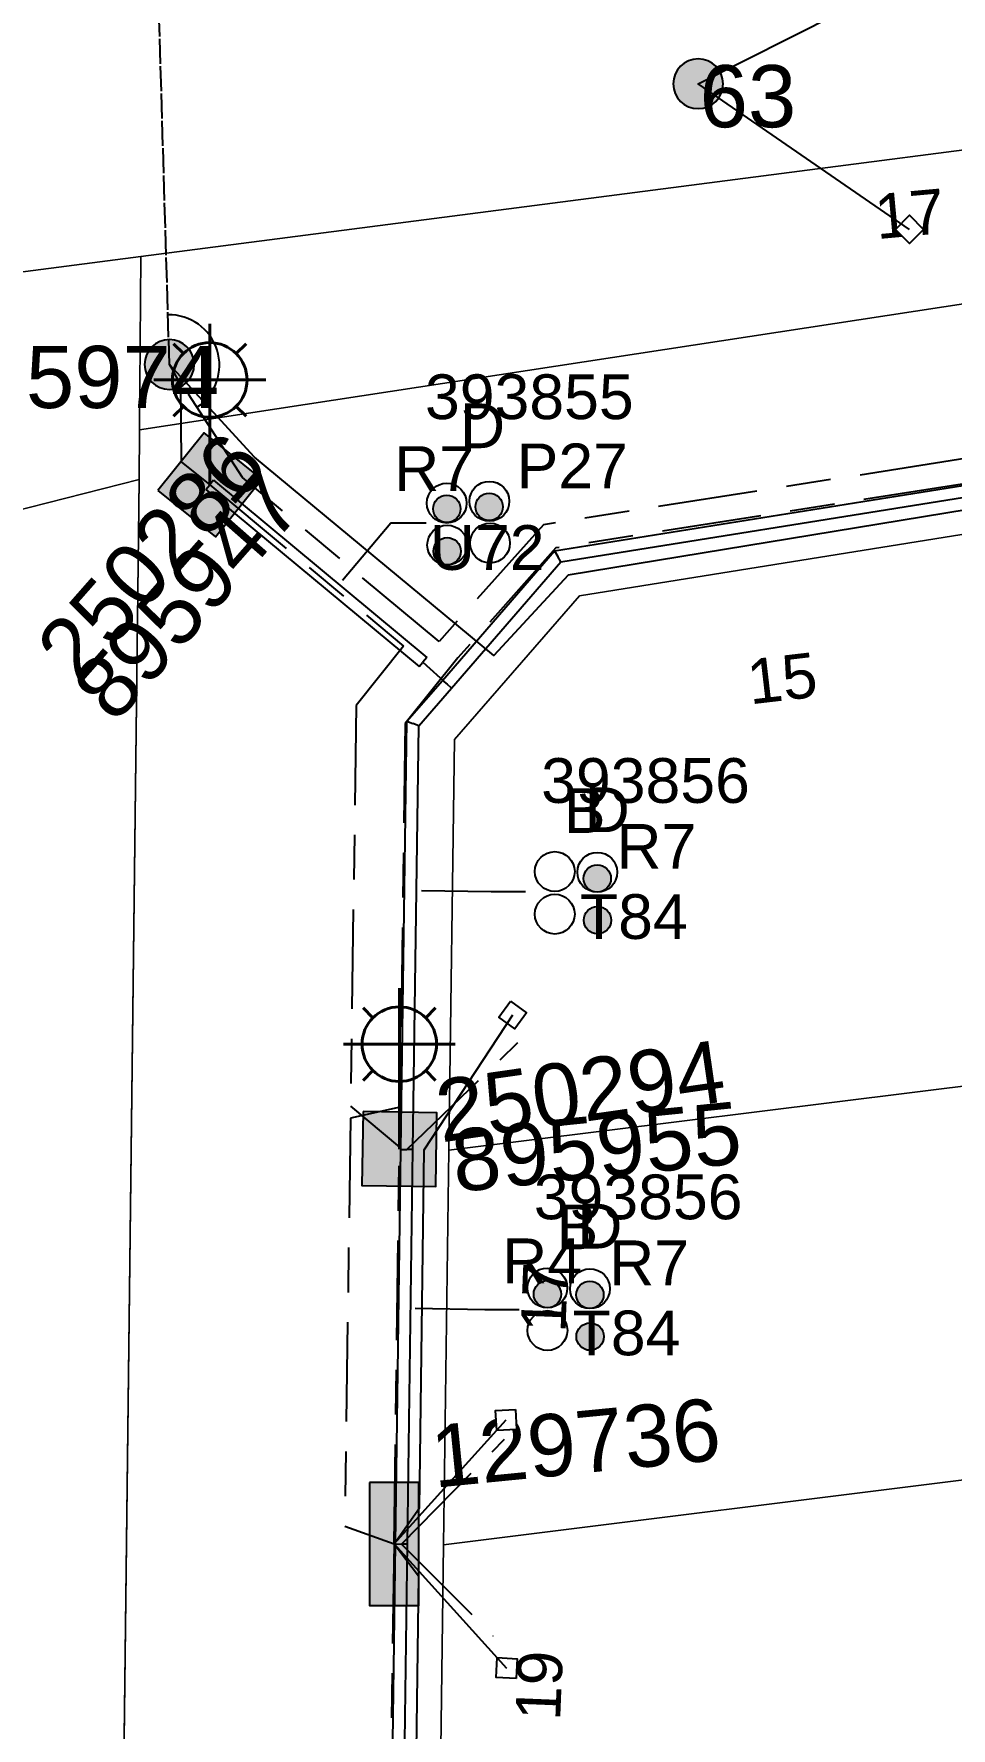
# Model space of a CAD drawing. Header units: metres. Extents: x 301589 to 305563, y 6268713 to 6270518.
# Drawn here: x 304063.2 to 304100, y 6269313.6 to 6269381.7 of the extents above; entities that cross this region are included whole.
import ezdxf
from ezdxf.enums import TextEntityAlignment as Align

# ---------------------------------------------------------------- set-up
doc = ezdxf.new("R2010")
doc.units = ezdxf.units.M
doc.linetypes.add('Cable Exist OH', pattern=[1, 1, 0])
doc.linetypes.add('Cable Exist UG', pattern=[8.2, 4, -1.2, 1.8, -1.2])
doc.layers.get('0').update_dxf_attribs({"color": 6})
for name, color, linetype in [('_User Miscellaneous12', 7, 'Continuous'), ('Duct_SP_EXT', 7, 'Continuous'), ('Equip_SP_SL_EXT', 7, 'Continuous'), ('Mains_HV_EXT', 1, 'Continuous'), ('Mains_LV_EXT', 5, 'Continuous'), ('Mains_LV_SL_EXT', 4, 'Continuous'), ('Services_SP_EXT', 7, 'Continuous'), ('SupportsOH_SP_TR_HV_LV_SL_EXT', 7, 'Continuous'), ('SupportsUG_SP_LV_EXT', 7, 'Continuous'), ('SupportsUG_SP_LV_SL_EXT', 7, 'Continuous'), ('Trench_SP_EXT', 7, 'Continuous')]:
    doc.layers.add(name, color=color, linetype=linetype)
doc.layers.add('Cadastre Land Parcels_SP_EXT', color=7, linetype='Continuous', lineweight=5)
doc.layers.add('Cadastre Roads_SP_EXT', color=9, linetype='Continuous', lineweight=5)
doc.styles.add('COLUMN_LABEL', font='arial.ttf')
doc.styles.add('iecARIAL', font='arial.ttf', dxfattribs={"height": 2})
doc.styles.add('POLE_LABEL', font='arial.ttf')
doc.styles.get("Standard").update_dxf_attribs({"font": 'arial.ttf'})
doc.linetypes.add('Cable E UG', pattern='A,6,-0.5,["E",Standard,S=1.7,R=0,X=0.5,Y=-1],-2.9', length=9.4)

# ---------------------------------------------------------------- blocks, each defined once
blk = doc.blocks.new('COLUMN_EXT')
blk.add_hatch(color=256).paths.add_polyline_path([(-1.485, 1.485), (-1.485, -1.485), (1.485, -1.485), (1.485, 1.485)])
blk.add_lwpolyline([(-1.485, -1.485), (1.485, -1.485), (1.485, 1.485), (-1.485, 1.485)], close=True)
for tag, height, style, flags, p in [('ASSET_NUM', 2.5, 'COLUMN_LABEL', 8, (2, 2)), ('STRUCTURE_PLANT_NUMBER', 0.2, 'POLE_LABEL', 9, (1.813, 0.031)), ('STREET_CODE', 0.2, 'COLUMN_LABEL', 9, (1.813, -0.2))]:
    blk.add_attdef(tag, text='', height=height, dxfattribs=dict(style=style, flags=flags)).set_placement(p, align=Align.MIDDLE_LEFT)
at = {"flags": 9}
for tag, p in [('OWNED_BY', (1.813, -0.6)), ('COLUMN_TYPE', (1.813, -0.4)), ('STATE', (1.813, -0.8)), ('USAGE', (1.813, -1)), ('LEGEND', (1.813, -1.2)), ('LOCATION', (1.813, -1.4)), ('STREETNAME', (1.813, -1.6)), ('SUBURB', (1.813, -1.8)), ('NOTES', (1.813, -2))]:
    blk.add_attdef(tag, text='', height=0.2, dxfattribs=at).set_placement(p, align=Align.MIDDLE_LEFT)
at = {"flags": 1}
blk.add_attdef('Z', (1.813, -2.351), '', height=0.2, dxfattribs=at)
blk = doc.blocks.new('PILLAR_EXT')
blk.add_hatch(color=256).paths.add_polyline_path([(-2.475, 0.99), (-2.475, -0.99), (2.475, -0.99), (2.475, 0.99)])
blk.add_lwpolyline([(-2.475, -0.99), (2.475, -0.99), (2.475, 0.99), (-2.475, 0.99)], close=True)
at = {"style": 'iecARIAL', "flags": 8}
blk.add_attdef('ASSET_NUM', (1.5, 3.5), '', height=2.5, dxfattribs=at)
for tag, p, flags in [('OWNED_BY', (0, -0.2), 9), ('STATE', (0, -0.4), 9), ('SUPPORT_TYPE', (0, -0.6), 9), ('USAGE', (0, -0.8), 9), ('LEGEND', (0, -1), 9), ('LOCATION', (0, -1.2), 9), ('NOTES', (0, -1.4), 9), ('STREETNAME', (0, -1.8), 9), ('SUBURB', (0, -2), 1), ('PARENT', (0, -1.6), 9)]:
    blk.add_attdef(tag, p, '', height=0.2, dxfattribs=dict(flags=flags))
blk = doc.blocks.new('DUCT_EXT')
blk.add_circle((0, 0.8), 0.8)
at = {"flags": 1}
blk.add_attdef('Z', (0, 0), '', height=0.2, dxfattribs=at)
at = {"flags": 9}
for tag, p in [('DUCT_CODE', (0, 0)), ('XSECT_TYPE', (0, -0.2)), ('STATE', (0, -0.6)), ('FB_REFERENCE', (0, -0.4)), ('NOTES', (0, -0.8))]:
    blk.add_attdef(tag, text='', height=0.2, dxfattribs=at).set_placement(p, align=Align.MIDDLE_LEFT)
blk = doc.blocks.new('SL_LANTERN_EXT')
at = {"lineweight": 40}
for p, q in [((0, 1.968), (0, 6.468)), ((-1.459, 5.676), (-1.061, 5.278)), ((1.458, 5.676), (1.06, 5.278)), ((-2.25, 4.218), (2.25, 4.218)), ((-1.459, 2.759), (-1.061, 3.157)), ((1.458, 2.759), (1.06, 3.157)), ((0, 0), (0, 2.721))]:
    blk.add_line(p, q, dxfattribs=at)
blk.add_circle((0, 4.218), 1.5, dxfattribs=at)
at = {"style": 'iecARIAL', "flags": 8}
blk.add_attdef('ASSET_NUM', (1.5, 1.5), '', height=2.5, dxfattribs=at)
for tag, p, height, flags in [('CONSTRUCTED_VOLTAGE', (0.981, -0.653), 0.2, 9), ('CONTROL_TYPE', (0.981, -0.853), 0.2, 9), ('LANTERN_PURPOSE', (0.981, -1.053), 0.2, 9), ('LANTERN_TYPE', (0.981, -1.253), 0.2, 9), ('NO_PHASES', (0.981, -1.453), 0.2, 9), ('LNUMBER', (2.181, -3.253), 2.5, 8), ('OPERATING_VOLTAGE', (0.981, -1.653), 0.2, 9), ('ORIENTATION', (0.981, -1.853), 0.2, 9), ('OWNED_BY', (0.981, -2.053), 0.2, 9), ('STATE', (0.981, -2.253), 0.2, 9), ('CEXIST', (0.981, -2.653), 0.2, 9), ('CNEW', (0.981, -2.853), 0.2, 9), ('USAGE', (0.981, -2.453), 0.2, 9), ('CNUMBER', (0.981, -3.053), 0.2, 9), ('CREMOVE', (0.981, -3.253), 0.2, 9), ('CREPLACE', (0.981, -3.453), 0.2, 9), ('LKINGHEIGHT', (0.981, -3.653), 0.2, 9), ('LBRACKET', (0.981, -3.853), 0.2, 9), ('LBRACKETVOCAB', (0.981, -4.053), 0.2, 9), ('LCATEGORY', (0.981, -4.253), 0.2, 9), ('LCHARGE1', (0.981, -4.453), 0.2, 9), ('LCHARGE1PERCENT', (0.981, -4.653), 0.2, 9), ('LCHARGE2', (0.981, -4.853), 0.2, 9), ('LCHARGE2PERCENT', (0.981, -5.053), 0.2, 9), ('LCHARGE3', (0.981, -5.253), 0.2, 9), ('LCHARGE3PERCENT', (0.981, -5.453), 0.2, 9), ('LEXIST', (0.981, -5.653), 0.2, 9), ('LLAMP', (0.981, -5.853), 0.2, 9), ('LLAMPVOCAB', (0.981, -6.053), 0.2, 9), ('LMAST', (0.981, -6.253), 0.2, 9), ('LMASTVOCAB', (0.981, -6.453), 0.2, 9), ('LNEW', (0.981, -6.653), 0.2, 9), ('LANTNUMBER', (0.981, -6.853), 0.2, 9), ('LOUTREACH', (0.981, -7.253), 0.2, 9), ('LOUTREACHVOCAB', (0.981, -7.453), 0.2, 9), ('LRATECODE', (0.981, -7.653), 0.2, 9), ('LREMOVE', (0.981, -7.853), 0.2, 9), ('LREPLACE', (0.981, -8.053), 0.2, 9), ('LTYPE', (0.981, -8.253), 0.2, 9), ('LTYPEVOCAB', (0.981, -8.453), 0.2, 9), ('LEGEND', (0.981, -8.653), 0.2, 9), ('LOCATION', (0.981, -8.853), 0.2, 9), ('NOTES', (0.981, -9.053), 0.2, 9), ('STREETNAME', (0.981, -9.253), 0.2, 9), ('SUBURB', (0.981, -9.453), 0.2, 1)]:
    blk.add_attdef(tag, p, '', height=height, dxfattribs=dict(flags=flags))
blk = doc.blocks.new('CCP_EXT')
at = {"flags": 9}
for tag, p in [('USAGE', (0, -1.2)), ('LEGEND', (0, -1.4)), ('STATE', (0, -1.8)), ('LIFE_SUPPORT', (0, -1.6)), ('NOTES', (0, -2))]:
    blk.add_attdef(tag, text='', height=0.2, dxfattribs=at).set_placement(p, align=Align.MIDDLE_LEFT)
blk.add_wipeout([(0, 0.566), (0.566, 0), (0, -0.566), (-0.566, 0)])
blk.add_lwpolyline([(-0.566, 0), (0, 0.566), (0.566, 0), (0, -0.566), (-0.566, 0)])
at = {"flags": 1}
blk.add_attdef('Z', (0, 0), '', height=0.2, dxfattribs=at)
at = {"flags": 9}
for tag, p in [('CCP_TYPE', (0, 0)), ('OPERATING_VOLTAGE', (0, -0.6)), ('CONSTRUCTED_VOLTAGE', (0, -0.2)), ('NO_PHASES', (0, -0.4)), ('ORIENTATION', (0, -0.8)), ('OWNED_BY', (0, -1))]:
    blk.add_attdef(tag, text='', height=0.2, dxfattribs=at).set_placement(p, align=Align.MIDDLE_LEFT)
blk = doc.blocks.new('POLE_EXT')
blk.add_hatch(color=256).paths.add_polyline_path([(-1, 0, 1), (1, 0, 1)])
blk.add_lwpolyline([(-1, 0, 1), (1, 0, 1)], format="xyb", close=True)
for tag, height, flags, p in [('pNumber', 2.5, 8, (-17.84, 2.067)), ('OWNED_BY', 0.2, 9, (1.355, -0.4)), ('PARENT', 0.2, 9, (1.355, -0.6)), ('cLV', 0.2, 9, (1.355, -1.4)), ('SPECIAL_USE', 0.2, 9, (1.355, -0.8)), ('STATE', 0.2, 9, (1.355, -1)), ('USAGE', 0.2, 9, (1.355, -1.2)), ('cHV', 0.2, 9, (1.355, -2)), ('hDepth', 0.2, 9, (1.355, -1.6)), ('hDia', 0.2, 9, (1.355, -1.8)), ('LBRACKET', 0.2, 9, (1.355, -2.2)), ('LExisting', 0.2, 9, (1.355, -2.4)), ('LANTNUMBER', 0.2, 9, (1.355, -2.6)), ('LOther', 0.2, 9, (1.355, -2.8)), ('cLinedev', 0.2, 9, (1.355, -3.4)), ('LRemove', 0.2, 9, (1.355, -3)), ('LEGEND', 0.2, 9, (1.355, -3.2)), ('pExisting', 0.2, 9, (1.355, -3.8)), ('LOCATION', 0.2, 9, (1.355, -3.6)), ('PFNUMBER', 0.2, 9, (1.355, -4)), ('pFooting', 0.2, 9, (1.355, -4.4)), ('pNew', 0.2, 9, (1.355, -4.6)), ('NEWPFNUMBER', 0.2, 9, (1.355, -4.2)), ('pRelocate', 0.2, 9, (1.355, -5)), ('pRemove', 0.2, 9, (1.355, -5.2)), ('pReplace', 0.2, 9, (1.355, -5.4)), ('cspan', 0.2, 9, (1.355, -6)), ('STREETNAME', 0.2, 9, (1.355, -6.2)), ('pStay', 0.2, 9, (1.355, -5.6)), ('pType', 0.2, 9, (1.355, -5.8)), ('SUBURB', 0.2, 9, (1.355, -6.4)), ('NOTES', 0.2, 9, (1.355, -6.6)), ('MAINTAINED_BY', 0.2, 9, (1.355, -6.814)), ('OPERATED_BY', 0.2, 9, (1.355, -7.014))]:
    blk.add_attdef(tag, text='', height=height, dxfattribs=dict(flags=flags)).set_placement(p, align=Align.MIDDLE_LEFT)
at = {"style": 'POLE_LABEL'}
for tag, height, flags, p in [('ASSET_NUM', 2.5, 8, (2, 2)), ('STRUCTURE_PLANT_NUMBER', 0.2, 9, (1.355, 0.028)), ('STREET_CODE', 0.2, 9, (1.355, -0.2))]:
    blk.add_attdef(tag, text='', height=height, dxfattribs=dict(at, flags=flags)).set_placement(p, align=Align.MIDDLE_LEFT)
at = {"flags": 1}
blk.add_attdef('Z', (1.355, -7.328), '', height=0.2, dxfattribs=at)
blk = doc.blocks.new('CABLE_LARGE_EXT')
h = blk.add_hatch(color=256)
edge = h.paths.add_edge_path()
edge.add_arc((0, 0.55), 0.55, 0, 360)
blk.add_circle((0, 0.55), 0.55)
at = {"flags": 1}
blk.add_attdef('Z', (0, 0), '', height=0.2, dxfattribs=at)
at = {"flags": 9}
for tag, p in [('COND_CODE', (0, 0)), ('XSECT_SIZE', (0, -0.6)), ('STATE', (0, -0.4)), ('FB_REFERENCE', (0, -0.2)), ('NOTES', (0, -0.8))]:
    blk.add_attdef(tag, text='', height=0.2, dxfattribs=at).set_placement(p, align=Align.MIDDLE_LEFT)

msp = doc.modelspace()

# ---------------------------------------------------------------- linework, layer by layer
at = {"layer": '_User Miscellaneous12'}
for p, q in [((304070.079, 6269363.395), (304070.232, 6269363.579)), ((304070.386, 6269363.764), (304070.232, 6269363.579)), ((304070.386, 6269363.764), (304078.955, 6269356.638)), ((304084.096, 6269360.924), (304100.501, 6269363.557)), ((304070.079, 6269363.395), (304078.648, 6269356.269)), ((304084.345, 6269360.478), (304100.578, 6269363.083)), ((304079.588, 6269355.716), (304084.096, 6269360.924)), ((304084.096, 6269360.924), (304084.221, 6269360.701)), ((304079.951, 6269355.402), (304084.345, 6269360.478)), ((304084.345, 6269360.478), (304084.221, 6269360.701)), ((304078.955, 6269356.638), (304078.801, 6269356.454)), ((304078.648, 6269356.269), (304078.801, 6269356.454)), ((304078.159, 6269354.075), (304079.589, 6269355.717)), ((304078.637, 6269353.892), (304079.951, 6269355.402)), ((304079.588, 6269355.716), (304079.77, 6269355.559)), ((304079.589, 6269355.717), (304079.77, 6269355.559)), ((304079.951, 6269355.402), (304079.77, 6269355.559)), ((304079.951, 6269355.402), (304079.77, 6269355.559)), ((304077.915, 6269336.857), (304078.159, 6269354.075)), ((304078.159, 6269354.075), (304078.398, 6269353.983)), ((304078.637, 6269353.892), (304078.398, 6269353.983)), ((304078.394, 6269336.85), (304078.637, 6269353.892)), ((304077.702, 6269320.993), (304077.915, 6269336.857)), ((304077.915, 6269336.857), (304078.154, 6269336.854)), ((304077.915, 6269336.857), (304078.154, 6269336.854)), ((304078.394, 6269336.85), (304078.154, 6269336.854)), ((304078.394, 6269336.851), (304078.154, 6269336.854)), ((304078.182, 6269320.987), (304078.394, 6269336.851)), ((304077.497, 6269305.639), (304077.702, 6269320.993)), ((304077.702, 6269320.993), (304077.942, 6269320.99)), ((304077.702, 6269320.993), (304077.942, 6269320.99)), ((304078.182, 6269320.987), (304077.942, 6269320.99)), ((304078.182, 6269320.987), (304077.942, 6269320.99)), ((304077.977, 6269305.632), (304078.182, 6269320.987))]:
    msp.add_line(p, q, dxfattribs=at)
at = {"layer": 'Cadastre Land Parcels_SP_EXT', "linetype": 'Continuous'}
for points in [[(304115.343, 6269373.122), (304126.253, 6269374.791), (304129.193, 6269375.241), (304128.894, 6269380.721), (304067.466, 6269372.76), (304067.413, 6269365.786), (304115.343, 6269373.122)], [(304016.749, 6269356.608), (304036.22, 6269360.145), (304058.53, 6269361.537), (304067.397, 6269363.794), (304067.413, 6269365.786), (304067.466, 6269372.76), (304007.579, 6269364.976), (304006.695, 6269354.051), (304010.966, 6269354.852), (304011.299, 6269352.379), (304017.16, 6269353.643), (304016.749, 6269356.608)], [(304067.397, 6269363.794), (304058.53, 6269361.537), (304036.22, 6269360.145), (304016.749, 6269356.608), (304017.16, 6269353.643), (304011.299, 6269352.379), (304010.966, 6269354.852), (304006.695, 6269354.051), (303983.53, 6269071.668), (304064.024, 6269081.762), (304067.397, 6269363.794)], [(304101.594, 6269339.54), (304101.57, 6269340.243), (304100.803, 6269361.633), (304085.089, 6269359.112), (304080.07, 6269353.334), (304079.847, 6269336.825), (304101.594, 6269339.54)], [(304102.16, 6269323.779), (304102.136, 6269324.432), (304101.594, 6269339.54), (304079.847, 6269336.825), (304079.634, 6269320.964), (304102.16, 6269323.779)], [(304102.706, 6269308.516), (304102.682, 6269309.168), (304102.16, 6269323.779), (304079.634, 6269320.964), (304079.428, 6269305.611), (304102.706, 6269308.516)]]:
    msp.add_lwpolyline(points, close=True, dxfattribs=at)
at = {"layer": 'Duct_SP_EXT'}
for p, q in [((304070.079, 6269363.395), (304070.232, 6269363.579)), ((304070.386, 6269363.764), (304070.232, 6269363.579)), ((304070.386, 6269363.764), (304078.955, 6269356.638)), ((304084.096, 6269360.924), (304100.501, 6269363.557)), ((304070.079, 6269363.395), (304078.648, 6269356.269)), ((304084.345, 6269360.478), (304100.578, 6269363.083)), ((304079.588, 6269355.716), (304084.096, 6269360.924)), ((304084.096, 6269360.924), (304084.221, 6269360.701)), ((304079.951, 6269355.402), (304084.345, 6269360.478)), ((304084.345, 6269360.478), (304084.221, 6269360.701)), ((304078.955, 6269356.638), (304078.801, 6269356.454)), ((304078.648, 6269356.269), (304078.801, 6269356.454)), ((304078.159, 6269354.075), (304079.589, 6269355.717)), ((304078.637, 6269353.892), (304079.951, 6269355.402)), ((304079.588, 6269355.716), (304079.77, 6269355.559)), ((304079.589, 6269355.717), (304079.77, 6269355.559)), ((304079.951, 6269355.402), (304079.77, 6269355.559)), ((304079.951, 6269355.402), (304079.77, 6269355.559)), ((304077.915, 6269336.857), (304078.159, 6269354.075)), ((304078.159, 6269354.075), (304078.398, 6269353.983)), ((304078.637, 6269353.892), (304078.398, 6269353.983)), ((304078.394, 6269336.85), (304078.637, 6269353.892)), ((304077.702, 6269320.993), (304077.915, 6269336.857)), ((304077.915, 6269336.857), (304078.154, 6269336.854)), ((304077.915, 6269336.857), (304078.154, 6269336.854)), ((304078.394, 6269336.85), (304078.154, 6269336.854)), ((304078.394, 6269336.851), (304078.154, 6269336.854)), ((304078.182, 6269320.987), (304078.394, 6269336.851)), ((304077.497, 6269305.639), (304077.702, 6269320.993)), ((304077.702, 6269320.993), (304077.942, 6269320.99)), ((304077.702, 6269320.993), (304077.942, 6269320.99)), ((304078.182, 6269320.987), (304077.942, 6269320.99)), ((304078.182, 6269320.987), (304077.942, 6269320.99)), ((304077.977, 6269305.632), (304078.182, 6269320.987))]:
    msp.add_line(p, q, dxfattribs=at)
for points in [[(304078.936, 6269362.038), (304077.51, 6269362.043), (304075.571, 6269359.73)], [(304082.923, 6269347.21), (304081.544, 6269347.21), (304078.744, 6269347.257)], [(304082.669, 6269330.411), (304081.29, 6269330.411), (304078.489, 6269330.456)]]:
    msp.add_lwpolyline(points, dxfattribs=at)
at = {"layer": 'Mains_HV_EXT', "linetype": 'Cable Exist OH'}
msp.add_lwpolyline([(304068.61, 6269368.418), (304067.982, 6269389.64)], dxfattribs=at)
at = {"layer": 'Mains_HV_EXT', "linetype": 'Continuous'}
msp.add_lwpolyline([(304069.718, 6269366.703, 0.749833), (304068.55, 6269370.417)], format="xyb", dxfattribs=at)
at = {"layer": 'Mains_LV_EXT', "linetype": 'Cable Exist UG'}
msp.add_lwpolyline([(304077.641, 6269320.996), (304077.218, 6269292.491), (304075.234, 6269291.855), (304075.234, 6269291.855), (304075.047, 6269277.279), (304077.034, 6269276.335)], dxfattribs=at)
at = {"layer": 'Mains_LV_SL_EXT', "linetype": 'Cable Exist UG'}
for points in [[(304070.232, 6269363.579), (304078.024, 6269357.096), (304078.024, 6269357.096), (304076.119, 6269354.705), (304075.891, 6269338.591), (304077.854, 6269336.953)], [(304077.641, 6269320.996), (304077.853, 6269336.873)]]:
    msp.add_lwpolyline(points, dxfattribs=at)
at = {"layer": 'Trench_SP_EXT', "linetype": 'Cable Exist UG'}
for points in [[(304068.609, 6269368.418), (304069.058, 6269367.604), (304069.058, 6269367.604), (304069.079, 6269364.509), (304070.232, 6269363.579)], [(304078.801, 6269356.454), (304079.77, 6269355.559)], [(304078.154, 6269336.854), (304082.62, 6269341.155)], [(304077.942, 6269320.99), (304081.617, 6269317.291)]]:
    msp.add_lwpolyline(points, dxfattribs=at)

# ---------------------------------------------------------------- block references
at = {"layer": 'Duct_SP_EXT'}
for name, p in [('DUCT_EXT', (304079.759, 6269362.044)), ('DUCT_EXT', (304081.471, 6269362.118)), ('CABLE_LARGE_EXT', (304079.758, 6269362.066)), ('CABLE_LARGE_EXT', (304081.464, 6269362.148)), ('DUCT_EXT', (304079.777, 6269360.358)), ('CABLE_LARGE_EXT', (304079.777, 6269360.358)), ('DUCT_EXT', (304081.498, 6269360.439)), ('DUCT_EXT', (304084.101, 6269347.231)), ('DUCT_EXT', (304085.811, 6269347.202)), ('CABLE_LARGE_EXT', (304085.811, 6269347.202)), ('DUCT_EXT', (304084.103, 6269345.518)), ('CABLE_LARGE_EXT', (304085.815, 6269345.522)), ('DUCT_EXT', (304083.804, 6269330.488)), ('CABLE_LARGE_EXT', (304083.804, 6269330.488)), ('DUCT_EXT', (304085.515, 6269330.459)), ('CABLE_LARGE_EXT', (304085.515, 6269330.459)), ('DUCT_EXT', (304083.807, 6269328.776)), ('CABLE_LARGE_EXT', (304085.52, 6269328.781))]:
    msp.add_blockref(name, p, dxfattribs=at)
at = {"layer": 'Equip_SP_SL_EXT'}
ref = msp.add_blockref('SL_LANTERN_EXT', (304070.232, 6269363.579), dxfattribs=at)
ref.add_attrib('ASSET_NUM', '250286', dxfattribs={"layer": '0', "height": 2.5, "rotation": 48.67588, "style": 'iecARIAL'}).set_placement((304071.732, 6269365.079), align=Align.MIDDLE_RIGHT)
ref = msp.add_blockref('SL_LANTERN_EXT', (304077.853, 6269336.873), dxfattribs=at)
ref.add_attrib('ASSET_NUM', '250294', dxfattribs={"layer": '0', "height": 2.5, "rotation": 8.23324, "style": 'iecARIAL'}).set_placement((304079.353, 6269338.373), align=Align.MIDDLE_LEFT)
at = {"layer": 'SupportsOH_SP_TR_HV_LV_SL_EXT'}
ref = msp.add_blockref('POLE_EXT', (304089.867, 6269379.705), dxfattribs=at)
ref.add_attrib('ASSET_NUM', '63', dxfattribs={"layer": '0', "height": 2.5, "style": 'POLE_LABEL'}).set_placement((304091.867, 6269380.455), align=Align.TOP_CENTER)
ref = msp.add_blockref('POLE_EXT', (304068.609, 6269368.418), dxfattribs=at)
ref.add_attrib('ASSET_NUM', '895974', dxfattribs={"layer": '0', "height": 2.5, "style": 'POLE_LABEL'}).set_placement((304070.609, 6269369.168), align=Align.TOP_RIGHT)
at = {"layer": 'SupportsUG_SP_LV_EXT'}
ref = msp.add_blockref('PILLAR_EXT', (304077.641, 6269320.996), dxfattribs=dict(at, rotation=270.0209498382107))
ref.add_attrib('ASSET_NUM', '129736', dxfattribs={"layer": '0', "height": 2.5, "rotation": 5.62348, "style": 'iecARIAL'}).set_placement((304079.141, 6269324.496), align=Align.MIDDLE_LEFT)
at = {"layer": 'SupportsUG_SP_LV_SL_EXT'}
ref = msp.add_blockref('COLUMN_EXT', (304070.232, 6269363.579), dxfattribs=dict(at, rotation=321.1155036491915))
ref.add_attrib('ASSET_NUM', '895947', dxfattribs={"layer": '0', "height": 2.5, "rotation": 48.68297, "style": 'COLUMN_LABEL'}).set_placement((304072.232, 6269364.329), align=Align.TOP_RIGHT)
ref = msp.add_blockref('COLUMN_EXT', (304077.853, 6269336.873), dxfattribs=dict(at, rotation=269.0625473981904))
ref.add_attrib('ASSET_NUM', '895955', dxfattribs={"layer": '0', "height": 2.5, "rotation": 5.81281, "style": 'COLUMN_LABEL'}).set_placement((304079.853, 6269337.623), align=Align.TOP_LEFT)

# ---------------------------------------------------------------- texts
at = {"layer": 'Defpoints'}
for s, rotation, p in [('17', 5.19785, (304097.054, 6269373.457)), ('15', 6.64936, (304091.954, 6269354.749)), ('17', 87.67624, (304084.525, 6269329.473)), ('19', 87.67351, (304084.315, 6269313.868))]:
    msp.add_text(s, height=1.8, rotation=rotation, dxfattribs=at).set_placement(p)
at = {"layer": 'Duct_SP_EXT'}
for s, p in [('393855', (304078.883, 6269366.222)), ('D', (304080.289, 6269365.054)), ('R7', (304077.643, 6269363.333)), ('P27', (304082.568, 6269363.44)), ('U72', (304079.077, 6269360.159)), ('393856', (304083.554, 6269350.791)), ('B', (304084.466, 6269349.583)), ('D', (304085.302, 6269349.616)), ('R7', (304086.578, 6269348.142)), ('T84', (304085.112, 6269345.321)), ('393856', (304083.258, 6269334.05)), ('B', (304084.173, 6269332.843)), ('D', (304085.005, 6269332.874)), ('R4', (304081.983, 6269331.478)), ('R7', (304086.284, 6269331.4)), ('T84', (304084.819, 6269328.58))]:
    msp.add_text(s, height=1.8, dxfattribs=at).set_placement(p)

# ---------------------------------------------------------------- next in the draw order: block references
at = {"layer": 'Services_SP_EXT'}
msp.add_blockref('CCP_EXT', (304098.361, 6269373.851), dxfattribs=at)
for p, rotation in [((304082.409, 6269342.264), 278.6226592192082), ((304082.145, 6269325.981), 228.0209496939707), ((304082.167, 6269316.003), 132.0209499364795)]:
    msp.add_blockref('CCP_EXT', p, dxfattribs=dict(at, rotation=rotation))

# ---------------------------------------------------------------- next in the draw order: block references
msp.add_blockref('CCP_EXT', (304098.361, 6269373.851), dxfattribs=at)
for p, rotation in [((304082.409, 6269342.264), 278.6226592192082), ((304082.145, 6269325.981), 228.0209496939707), ((304082.167, 6269316.003), 132.0209499364795)]:
    msp.add_blockref('CCP_EXT', p, dxfattribs=dict(at, rotation=rotation))

# ---------------------------------------------------------------- next in the draw order: linework, layer by layer
at = {"layer": 'Cadastre Roads_SP_EXT', "linetype": 'Continuous'}
msp.add_lwpolyline([(303948.029, 6269354.665), (304007.579, 6269364.975), (304067.466, 6269372.76), (304128.894, 6269380.721), (304182.194, 6269387.623), (304178.044, 6269397.077), (304173.631, 6269407.132), (304067.379, 6269393.58), (303999.993, 6269385.011), (303979.357, 6269381.764), (303943.754, 6269376.165), (303877.722, 6269365.305), (303881.915, 6269354.942), (303886.34, 6269344.006), (303948.029, 6269354.665)], close=True, dxfattribs=at)
for points in [[(304115.343, 6269373.122), (304067.413, 6269365.786), (304067.397, 6269363.794), (304066.023, 6269248.942)], [(304079.428, 6269305.611), (304079.634, 6269320.964), (304079.847, 6269336.825), (304080.07, 6269353.334), (304085.089, 6269359.112), (304100.803, 6269361.633), (304116.604, 6269364.201), (304121.934, 6269360.04), (304123.34, 6269342.959), (304124.633, 6269327.24), (304125.882, 6269312.068)]]:
    msp.add_lwpolyline(points, dxfattribs=at)
at = {"layer": 'Mains_HV_EXT', "linetype": 'Cable Exist UG'}
msp.add_lwpolyline([(304134.141, 6269372.47), (304132.365, 6269373.303), (304122.424, 6269363.397), (304122.424, 6269363.397), (304117.317, 6269367.386), (304100.327, 6269364.595), (304083.643, 6269361.978), (304079.449, 6269357.283), (304071.549, 6269363.873), (304068.61, 6269368.418)], dxfattribs=at)
at = {"layer": 'Mains_HV_EXT', "linetype": 'Cable E UG'}
msp.add_lwpolyline([(304132.313, 6269373.085), (304127.773, 6269370.199), (304127.773, 6269370.199), (304127.015, 6269369.539), (304119.49, 6269363.01), (304117.9, 6269364.209), (304116.502, 6269365.171), (304100.723, 6269362.593), (304084.637, 6269359.948), (304081.651, 6269356.714), (304072.033, 6269364.692), (304068.61, 6269368.418)], dxfattribs=at)
at = {"layer": 'Mains_LV_EXT', "linetype": 'Cable Exist UG'}
msp.add_lwpolyline([(304130.062, 6269370.091), (304128.741, 6269369.959), (304128.741, 6269369.959), (304128.012, 6269369.382), (304121.013, 6269363.297), (304118.665, 6269365.062), (304118.665, 6269365.062), (304117.051, 6269366.324), (304100.483, 6269363.604), (304084.148, 6269361.043), (304080.199, 6269356.619), (304078.084, 6269353.985), (304077.889, 6269338.559), (304075.885, 6269338.111), (304075.885, 6269338.111), (304075.662, 6269321.706), (304077.641, 6269320.996)], dxfattribs=at)
at = {"layer": 'Services_SP_EXT'}
for points in [[(304098.361, 6269373.851), (304089.867, 6269379.705), (304123.633, 6269396.731)], [(304077.641, 6269320.996), (304078.667, 6269322.45), (304078.667, 6269322.45), (304078.855, 6269336.842), (304082.409, 6269342.264)], [(304077.641, 6269320.996), (304082.145, 6269325.981)], [(304077.641, 6269320.996), (304082.167, 6269316.003)], [(304077.641, 6269320.996), (304078.624, 6269319.709), (304078.624, 6269319.709), (304078.433, 6269305.625), (304081.878, 6269300.577)]]:
    msp.add_lwpolyline(points, dxfattribs=at)
at = {"layer": 'Trench_SP_EXT', "linetype": 'Cable Exist UG'}
msp.add_lwpolyline([(304077.942, 6269320.99), (304082.081, 6269325.214)], dxfattribs=at)

doc.saveas('drawing.dxf')
